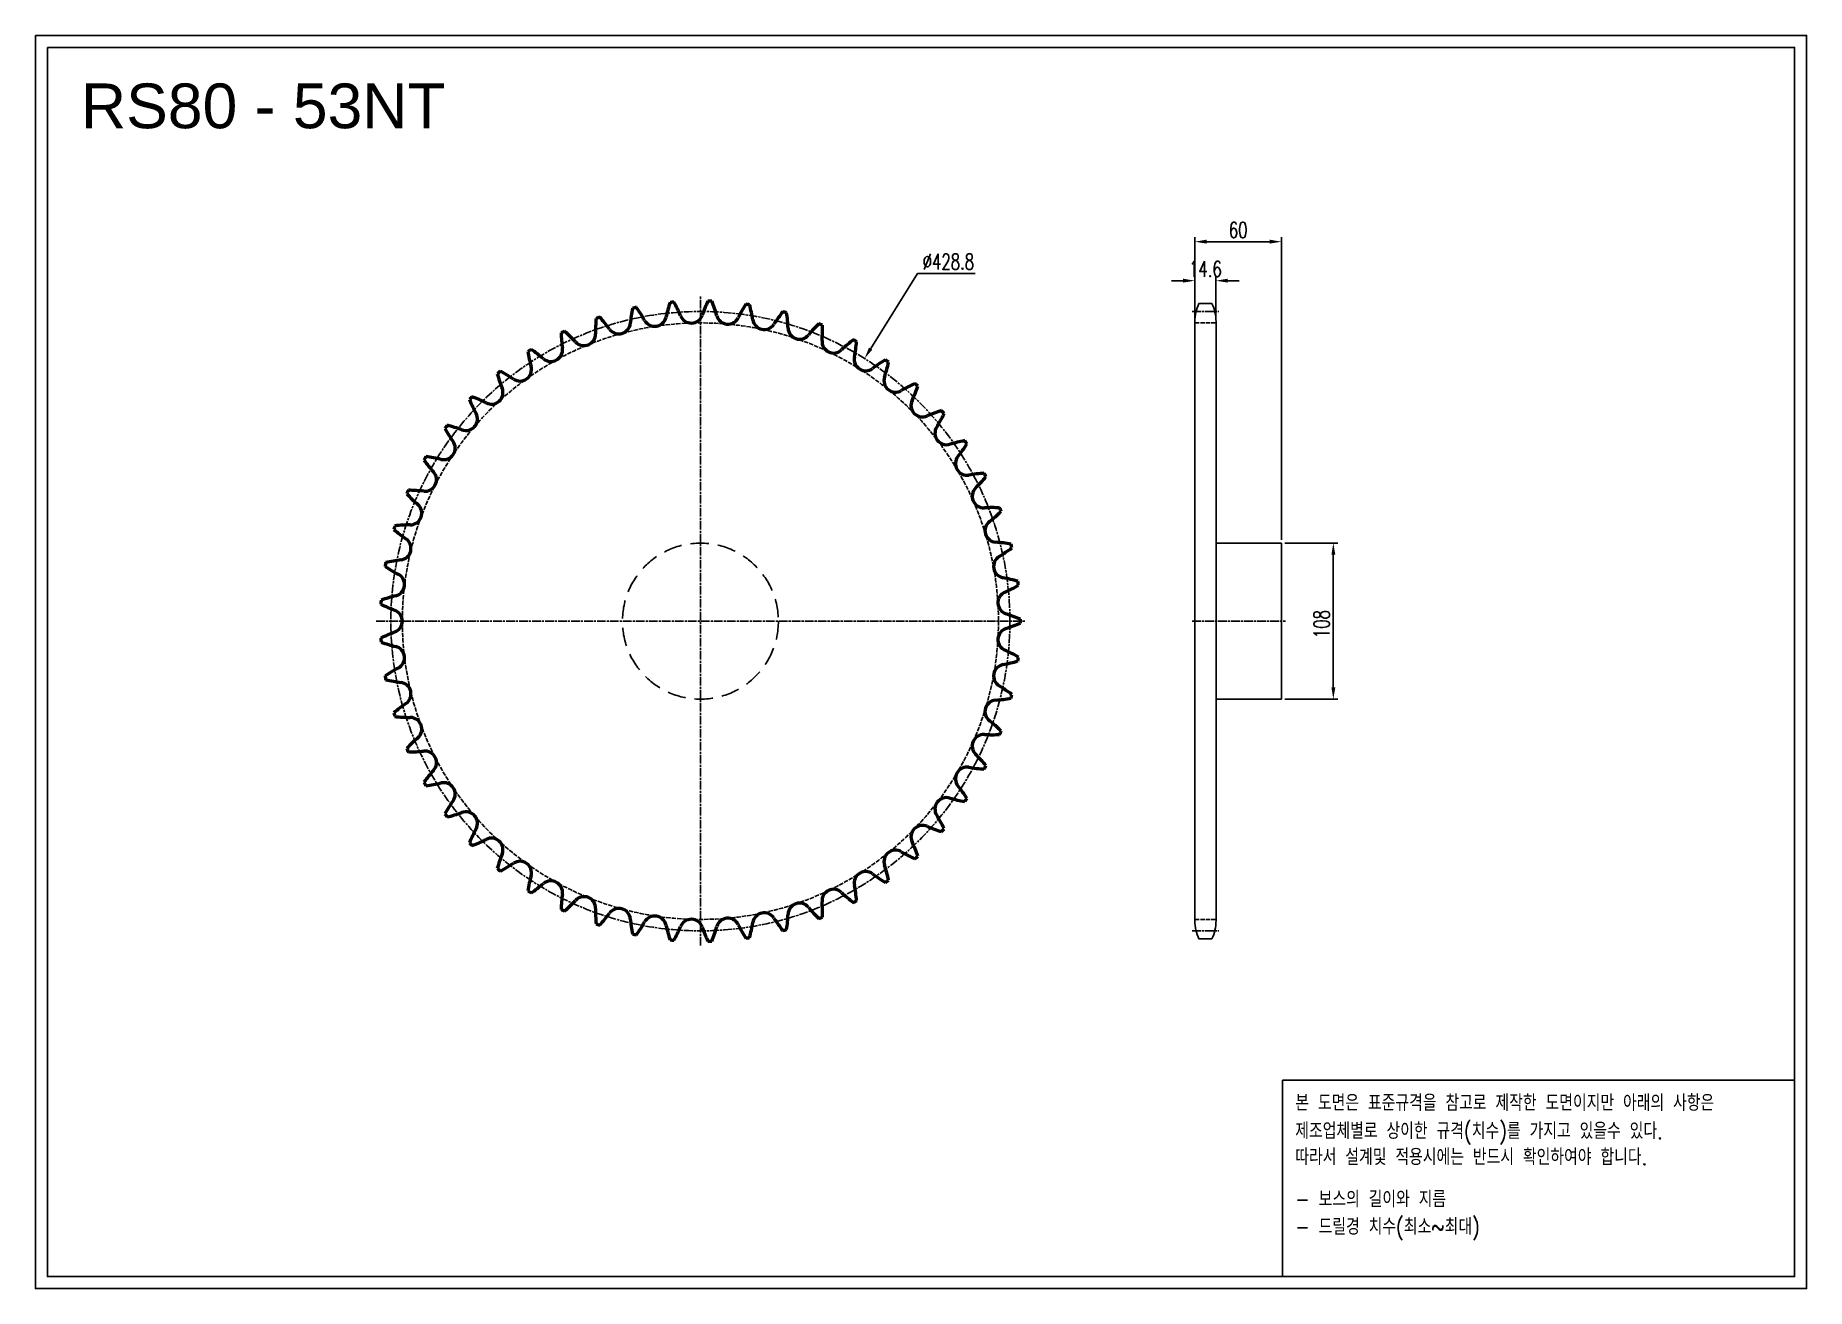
# Model space of a CAD drawing. Header units: millimetres. Extents: x -64201 to -62974, y 19120 to 19988.
import ezdxf

# ---------------------------------------------------------------- set-up
doc = ezdxf.new("R2010")
doc.units = ezdxf.units.MM
for name, pattern in [('AM_ISO02W050', [7.5, 6, -1.5]), ('AM_ISO02W050x2', [3.75, 3, -0.75]), ('AM_ISO08W050', [18, 12, -1.5, 3, -1.5]), ('AM_ISO08W050x2', [9, 6, -0.75, 1.5, -0.75]), ('HIDDEN', [9.525, 6.35, -3.175])]:
    doc.linetypes.add(name, pattern=pattern)
for name, color, linetype, lineweight in [('AM_0N', 7, 'Continuous', 50), ('AM_3N', 6, 'AM_ISO02W050', 25), ('AM_7', 4, 'AM_ISO08W050', 25), ('AM_7N', 4, 'AM_ISO08W050', 25)]:
    doc.layers.add(name, color=color, linetype=linetype, lineweight=lineweight)
doc.layers.add('HL', color=2, linetype='HIDDEN')
doc.layers.add('S-DIM', color=7, linetype='Continuous')
doc.styles.add('HAN', font='ROMANS.shx', dxfattribs={"width": 0.7, "bigfont": 'whgtxt.shx'})
doc.styles.add('HSG', font='SIMPLEX.shx', dxfattribs={"width": 0.7, "bigfont": 'HSG.shx'})
doc.styles.get("Standard").update_dxf_attribs({"font": 'arial.ttf'})
doc.dimstyles.new('APP23', dxfattribs={"dimscale": 4.5, "dimtxt": 2.4, "dimasz": 1.8, "dimexe": 0.7, "dimexo": 0.5, "dimgap": 0.6, "dimtad": 1, "dimtoh": 1, "dimdec": 1, "dimrnd": 0.01, "dimzin": 9, "dimdsep": 46, "dimtxsty": 'HSG', "dimcen": 0, "dimclrd": 1, "dimclre": 1, "dimclrt": 256, "dimazin": 2, "dimtp": 1, "dimtm": 1, "dimtfac": 0.5, "dimtdec": 1, "dimtix": 1, "dimtofl": 0, "dimtmove": 0, "dimatfit": 3, "dimfxl": 0, "dimtvp": 1, "dimtolj": 2, "dimlwd": -1, "dimlwe": -1, "dimarcsym": 0})

# ---------------------------------------------------------------- blocks, each defined once
blk = doc.blocks.new('*D1')
at = {"layer": 'Defpoints', "color": 0, "transparency": 16777216}
for p in [(-63338, 19636.4), (-63338, 19528.4), (-63302.1, 19528.4)]:
    blk.add_point(p, dxfattribs=at)
at = {"layer": 'S-DIM', "color": 1, "transparency": 16777216}
for p, q in [((-63335.7, 19636.4), (-63298.9, 19636.4)), ((-63302.1, 19628.3), (-63302.1, 19536.5)), ((-63335.7, 19528.4), (-63298.9, 19528.4))]:
    blk.add_line(p, q, dxfattribs=at)
for points in [[(-63303.4, 19628.3), (-63300.7, 19628.3), (-63302.1, 19636.4)], [(-63303.4, 19536.5), (-63300.7, 19536.5), (-63302.1, 19528.4)]]:
    blk.add_solid(points, dxfattribs=at)
at = {"layer": 'S-DIM', "transparency": 16777216, "insert": (-63310.2, 19580.3), "char_height": 10.8, "attachment_point": 5, "rotation": 90, "style": 'HSG'}
blk.add_mtext('\\A2;108', dxfattribs=at)
blk = doc.blocks.new('*D2')
at = {"layer": 'Defpoints', "color": 0, "transparency": 16777216}
for p in [(-63383.4, 19818), (-63398, 19789.6), (-63383.4, 19789.6)]:
    blk.add_point(p, dxfattribs=at)
at = {"layer": 'S-DIM', "color": 1, "transparency": 16777216}
for p, q in [((-63406.1, 19818), (-63414.2, 19818)), ((-63398, 19791.9), (-63398, 19821.2)), ((-63383.4, 19791.9), (-63383.4, 19821.2)), ((-63375.3, 19818), (-63367.2, 19818))]:
    blk.add_line(p, q, dxfattribs=at)
for points in [[(-63406.1, 19819.4), (-63406.1, 19816.7), (-63398, 19818)], [(-63375.3, 19819.4), (-63375.3, 19816.7), (-63383.4, 19818)]]:
    blk.add_solid(points, dxfattribs=at)
at = {"layer": 'S-DIM', "transparency": 16777216, "insert": (-63390.7, 19826.1), "char_height": 10.8, "attachment_point": 5, "style": 'HSG'}
blk.add_mtext('\\A2;14.6', dxfattribs=at)
blk = doc.blocks.new('*D3')
at = {"layer": 'Defpoints', "color": 0, "transparency": 16777216}
for p in [(-63338, 19845), (-63398, 19789.6), (-63338, 19636.4)]:
    blk.add_point(p, dxfattribs=at)
at = {"layer": 'S-DIM', "color": 1, "transparency": 16777216}
for p, q in [((-63398, 19791.9), (-63398, 19848.2)), ((-63389.9, 19845), (-63346.1, 19845)), ((-63338, 19638.6), (-63338, 19848.2))]:
    blk.add_line(p, q, dxfattribs=at)
for points in [[(-63389.9, 19846.4), (-63389.9, 19843.7), (-63398, 19845)], [(-63346.1, 19846.4), (-63346.1, 19843.7), (-63338, 19845)]]:
    blk.add_solid(points, dxfattribs=at)
at = {"layer": 'S-DIM', "transparency": 16777216, "insert": (-63368, 19853.1), "char_height": 10.8, "attachment_point": 5, "style": 'HSG'}
blk.add_mtext('\\A2;60', dxfattribs=at)
blk = doc.blocks.new('*D4')
at = {"layer": 'Defpoints', "color": 0, "transparency": 16777216}
for p in [(-63626.8, 19764.1), (-63854.1, 19400.6)]:
    blk.add_point(p, dxfattribs=at)
at = {"layer": 'S-DIM', "color": 1, "transparency": 16777216}
for p, q in [((-63590, 19823.1), (-63622.5, 19771)), ((-63550.2, 19823.1), (-63590, 19823.1))]:
    blk.add_line(p, q, dxfattribs=at)
blk.add_solid([(-63623.7, 19771.7), (-63621.4, 19770.3), (-63626.8, 19764.1)], dxfattribs=at)
at = {"layer": 'S-DIM', "transparency": 16777216, "insert": (-63568.7, 19831.2), "char_height": 10.8, "attachment_point": 5, "style": 'HSG'}
blk.add_mtext('\\A2;∅428.8', dxfattribs=at)
blk = doc.blocks.new('notice1')
at = {"color": 4}
blk.add_lwpolyline([(-22142.12, 1735.9), (-22053.8, 1735.9), (-22053.8, 1702.07), (-22142.12, 1702.07)], close=True, dxfattribs=at)
at = {"color": 4, "style": 'HAN', "width": 0.8}
for s, p in [('본 도면은 표준규격을 참고로 제작한 도면이지만 아래의 사항은', (-22139.9, 1730.62)), ('제조업체별로 상이한 규격(치수)를 가지고 있을수 있다.', (-22139.9, 1725.78)), ('따라서 설계및 적용시에는 반드시 확인하여야 합니다.', (-22139.9, 1721.28)), ('- 보스의 길이와 지름', (-22139.9, 1714.03)), ('- 드릴경 치수(최소~최대)', (-22139.9, 1709.27))]:
    blk.add_text(s, height=2.7949, dxfattribs=at).set_placement(p)

msp = doc.modelspace()

# ---------------------------------------------------------------- linework, layer by layer
for p, q in [((-63395.15, 19802.34), (-63386.15, 19802.34)), ((-63397.95, 19789.64), (-63397.95, 19375.06)), ((-63383.35, 19789.64), (-63383.35, 19375.06)), ((-63383.35, 19636.35), (-63337.95, 19636.35)), ((-63337.95, 19636.35), (-63337.95, 19528.35)), ((-63337.95, 19528.35), (-63383.35, 19528.35)), ((-63395.15, 19362.36), (-63386.15, 19362.36))]:
    msp.add_line(p, q)
for points in [[(-64201.06, 19987.78), (-62974.3, 19987.78), (-62974.3, 19120.38), (-64201.06, 19120.38)], [(-64192.8, 19979.52), (-62982.56, 19979.52), (-62982.56, 19128.64), (-64192.8, 19128.64)]]:
    msp.add_lwpolyline(points, close=True)
for centre, start, end in [((-63367.75, 19789.64), 155.13196, 180), ((-63413.55, 19789.64), 0, 24.86804), ((-63367.75, 19375.06), 180, 204.86804), ((-63413.55, 19375.06), 335.13196, 0)]:
    msp.add_arc(centre, 30.2, start, end)
at = {"layer": 'AM_0N'}
for centre, radius, start, end in [((-63661.92, 19770.31), 104.81, 161.84228, 167.64151), ((-63740.47, 19582.35), 221.62, 94.74104, 95.44764), ((-63851.03, 19753.46), 104.81, 22.54717, 28.3464), ((-63640.24, 19759.7), 104.81, 155.04982, 160.84906), ((-63740.47, 19582.35), 221.62, 87.94858, 88.65519), ((-63830.01, 19765.33), 104.81, 15.75472, 21.55395), ((-63619.97, 19746.61), 104.81, 148.25737, 154.0566), ((-63740.47, 19582.35), 221.62, 81.15613, 81.86274), ((-63807.74, 19774.64), 104.81, 8.96226, 14.7615), ((-63708.27, 19783.51), 104.81, 175.42718, 181.22642), ((-63740.47, 19582.35), 221.62, 108.32594, 109.03255), ((-63888.12, 19722.7), 104.81, 36.13208, 41.93131), ((-63797, 19789.23), 8.02, 216.13208, 354.43396), ((-63684.7, 19778.28), 104.81, 168.63473, 174.43396), ((-63740.47, 19582.35), 221.62, 101.53349, 102.24009), ((-63870.49, 19739.18), 104.81, 29.33962, 35.13885), ((-63772.13, 19794.46), 8.02, 209.33962, 347.64151), ((-63746.82, 19796.72), 8.02, 202.54717, 340.84906), ((-63721.43, 19795.97), 8.02, 195.75472, 334.0566), ((-63696.29, 19792.21), 8.02, 188.96226, 327.26415), ((-63601.39, 19731.2), 104.81, 141.46492, 147.26415), ((-63740.47, 19582.35), 221.62, 74.36368, 75.07028), ((-63784.53, 19781.24), 104.81, 2.16981, 7.96904), ((-63584.76, 19713.71), 104.81, 134.67247, 140.4717), ((-63740.47, 19582.35), 221.62, 67.57123, 68.27783), ((-63740.47, 19582.35), 221.62, 115.1184, 115.825), ((-63732.28, 19785.9), 104.81, 182.21964, 188.01887), ((-63903.69, 19704.25), 104.81, 42.92453, 48.72376), ((-63821.07, 19781.09), 8.02, 222.92453, 1.22642), ((-63671.78, 19785.52), 8.02, 182.16981, 320.4717), ((-63648.24, 19775.97), 8.02, 175.37736, 313.67925), ((-63760.7, 19785.06), 104.81, 355.37736, 1.17659), ((-63570.32, 19694.37), 104.81, 127.88001, 133.67925), ((-63740.47, 19582.35), 221.62, 60.77877, 61.48538), ((-63736.58, 19786.03), 104.81, 348.58491, 354.38414), ((-63740.47, 19582.35), 221.62, 121.91085, 122.61745), ((-63756.42, 19785.44), 104.81, 189.01209, 194.81132), ((-63916.96, 19684.09), 104.81, 49.71698, 55.51621), ((-63844.01, 19770.16), 8.02, 229.71698, 8.01887), ((-63625.99, 19763.7), 8.02, 168.58491, 306.88679), ((-63558.26, 19673.46), 104.81, 121.08756, 126.88679), ((-63740.47, 19582.35), 221.62, 53.98632, 54.69292), ((-63740.47, 19582.35), 221.62, 128.7033, 129.40991), ((-63780.32, 19782.13), 104.81, 195.80454, 201.60377), ((-63927.75, 19662.5), 104.81, 56.50943, 62.30867), ((-63865.49, 19756.6), 8.02, 236.50943, 14.81132), ((-63605.34, 19748.89), 8.02, 161.79245, 300.09434), ((-63712.52, 19784.14), 104.81, 341.79245, 347.59168), ((-63885.23, 19740.59), 8.02, 243.30189, 21.60377), ((-63548.77, 19651.27), 104.81, 114.29511, 120.09434), ((-63688.85, 19779.42), 104.81, 335, 340.79923), ((-63740.47, 19582.35), 221.62, 47.19387, 47.90047), ((-63740.47, 19582.35), 221.62, 135.49575, 136.20236), ((-63803.67, 19776.01), 104.81, 202.59699, 208.39623), ((-63935.92, 19639.79), 104.81, 63.30189, 69.10112), ((-63586.59, 19731.74), 8.02, 155, 293.30189), ((-63541.96, 19628.11), 104.81, 107.50265, 113.30189), ((-63740.47, 19582.35), 221.62, 40.40141, 41.10802), ((-63740.47, 19582.35), 221.62, 142.28821, 142.99481), ((-63826.13, 19767.18), 104.81, 209.38945, 215.18868), ((-63941.34, 19616.27), 104.81, 70.09434, 75.89357), ((-63902.92, 19722.36), 8.02, 250.09434, 28.39623), ((-63570, 19712.49), 8.02, 148.20755, 286.50943), ((-63665.9, 19771.93), 104.81, 328.20755, 334.00678), ((-63918.34, 19702.16), 8.02, 256.88679, 35.18868), ((-63537.94, 19604.31), 104.81, 100.7102, 106.50943), ((-63644.01, 19761.78), 104.81, 321.41509, 327.21433), ((-63740.47, 19582.35), 221.62, 33.60896, 34.31557), ((-63740.47, 19582.35), 221.62, 149.08066, 149.78726), ((-63847.39, 19755.75), 104.81, 216.1819, 221.98113), ((-63943.94, 19592.28), 104.81, 76.88679, 82.68602), ((-63555.81, 19691.41), 8.02, 141.41509, 279.71698), ((-63931.26, 19680.28), 8.02, 263.67925, 41.98113), ((-63536.77, 19580.2), 104.81, 93.91775, 99.71698), ((-63623.46, 19749.11), 104.81, 314.62264, 320.42187), ((-63740.47, 19582.35), 221.62, 26.81651, 27.52311), ((-63740.47, 19582.35), 221.62, 155.87311, 156.57972), ((-63867.15, 19741.89), 104.81, 222.97435, 228.77358), ((-63943.69, 19568.14), 104.81, 83.67925, 89.47848), ((-63544.21, 19668.81), 8.02, 134.62264, 272.92453), ((-63941.51, 19657.03), 8.02, 270.4717, 48.77358), ((-63538.45, 19556.13), 104.81, 87.1253, 92.92453), ((-63604.56, 19734.1), 104.81, 307.83019, 313.62942), ((-63740.47, 19582.35), 221.62, 20.02406, 20.73066), ((-63740.47, 19582.35), 221.62, 162.66557, 163.37217), ((-63885.13, 19725.78), 104.81, 229.76681, 235.56604), ((-63940.58, 19544.2), 104.81, 90.4717, 96.27093), ((-63535.36, 19644.99), 8.02, 127.83019, 266.13208), ((-63948.93, 19632.73), 8.02, 277.26415, 55.56604), ((-63542.97, 19532.42), 104.81, 80.33284, 86.13208), ((-63587.57, 19716.96), 104.81, 301.03774, 306.83697), ((-63740.47, 19582.35), 221.62, 13.2316, 13.93821), ((-63740.47, 19582.35), 221.62, 169.45802, 170.16462), ((-63901.08, 19707.67), 104.81, 236.55926, 242.35849), ((-63934.66, 19520.8), 104.81, 97.26415, 103.06338), ((-63529.39, 19620.29), 8.02, 121.03774, 259.33962), ((-63953.42, 19607.72), 8.02, 284.0566, 62.35849), ((-63550.26, 19509.41), 104.81, 73.54039, 79.33962), ((-63572.72, 19697.93), 104.81, 294.24528, 300.04452), ((-63740.47, 19582.35), 221.62, 6.43915, 7.14575), ((-63740.47, 19582.35), 221.62, 176.25047, 176.95708), ((-63914.77, 19687.79), 104.81, 243.35171, 249.15094), ((-63926.02, 19498.27), 104.81, 104.0566, 109.85584), ((-63526.39, 19595.06), 8.02, 114.24528, 252.54717), ((-63954.93, 19582.35), 8.02, 290.84906, 69.15094), ((-63560.23, 19487.42), 104.81, 66.74794, 72.54717), ((-63560.23, 19677.28), 104.81, 287.45283, 293.25206), ((-63740.47, 19582.35), 221.62, 359.6467, 0.3533), ((-63914.77, 19476.91), 104.81, 110.84906, 116.64829), ((-63740.47, 19582.35), 221.62, 183.04292, 183.74953), ((-63926.02, 19666.44), 104.81, 250.14416, 255.9434), ((-63526.39, 19569.65), 8.02, 107.45283, 245.75472), ((-63953.42, 19556.99), 8.02, 297.64151, 75.9434), ((-63550.26, 19655.3), 104.81, 280.66038, 286.45961), ((-63572.72, 19466.77), 104.81, 59.95548, 65.75472), ((-63740.47, 19582.35), 221.62, 352.85425, 353.56085), ((-63901.08, 19457.04), 104.81, 117.64151, 123.44074), ((-63740.47, 19582.35), 221.62, 189.83538, 190.54198), ((-63529.39, 19544.42), 8.02, 100.66038, 238.96226), ((-63934.66, 19643.9), 104.81, 256.93662, 262.73585), ((-63948.93, 19531.98), 8.02, 304.43396, 82.73585), ((-63587.57, 19447.74), 104.81, 53.16303, 58.96226), ((-63740.47, 19582.35), 221.62, 346.06179, 346.7684), ((-63885.13, 19438.92), 104.81, 124.43396, 130.23319), ((-63740.47, 19582.35), 221.62, 196.62783, 197.33443), ((-63535.36, 19519.72), 8.02, 93.86792, 232.16981), ((-63542.97, 19632.29), 104.81, 273.86792, 279.66716), ((-63940.58, 19620.5), 104.81, 263.72907, 269.5283), ((-63941.51, 19507.68), 8.02, 311.22642, 89.5283), ((-63604.56, 19430.6), 104.81, 46.37058, 52.16981), ((-63740.47, 19582.35), 221.62, 339.26934, 339.97594), ((-63867.15, 19422.82), 104.81, 131.22642, 137.02565), ((-63740.47, 19582.35), 221.62, 203.42028, 204.12689), ((-63544.21, 19495.9), 8.02, 87.07547, 225.37736), ((-63538.45, 19608.58), 104.81, 267.07547, 272.8747), ((-63943.69, 19596.57), 104.81, 270.52152, 276.32075), ((-63931.26, 19484.42), 8.02, 318.01887, 96.32075), ((-63555.81, 19473.29), 8.02, 80.28302, 218.58491), ((-63536.77, 19584.5), 104.81, 260.28302, 266.08225), ((-63623.46, 19415.59), 104.81, 39.57813, 45.37736), ((-63740.47, 19582.35), 221.62, 332.47689, 333.18349), ((-63847.39, 19408.96), 104.81, 138.01887, 143.8181), ((-63740.47, 19582.35), 221.62, 210.21274, 210.91934), ((-63943.94, 19572.43), 104.81, 277.31398, 283.11321), ((-63918.34, 19462.55), 8.02, 324.81132, 103.11321), ((-63826.13, 19397.53), 104.81, 144.81132, 150.61055), ((-63570, 19452.22), 8.02, 73.49057, 211.79245), ((-63537.94, 19560.4), 104.81, 253.49057, 259.2898), ((-63644.01, 19402.93), 104.81, 32.78567, 38.58491), ((-63740.47, 19582.35), 221.62, 325.68443, 326.39104), ((-63740.47, 19582.35), 221.62, 217.00519, 217.71179), ((-63941.34, 19548.44), 104.81, 284.10643, 289.90566), ((-63902.92, 19442.35), 8.02, 331.60377, 109.90566), ((-63665.9, 19392.78), 104.81, 25.99322, 31.79245), ((-63803.67, 19388.69), 104.81, 151.60377, 157.40301), ((-63885.23, 19424.12), 8.02, 338.39623, 116.69811), ((-63586.59, 19432.97), 8.02, 66.69811, 205), ((-63541.96, 19536.6), 104.81, 246.69811, 252.49735), ((-63740.47, 19582.35), 221.62, 318.89198, 319.59859), ((-63740.47, 19582.35), 221.62, 223.79764, 224.50425), ((-63935.92, 19524.92), 104.81, 290.89888, 296.69811), ((-63780.32, 19382.58), 104.81, 158.39623, 164.19546), ((-63605.34, 19415.82), 8.02, 59.90566, 198.20755), ((-63548.77, 19513.44), 104.81, 239.90566, 245.70489), ((-63688.85, 19385.29), 104.81, 19.20077, 25), ((-63740.47, 19582.35), 221.62, 312.09953, 312.80613), ((-63740.47, 19582.35), 221.62, 230.59009, 231.2967), ((-63927.75, 19502.2), 104.81, 297.69133, 303.49057), ((-63865.49, 19408.11), 8.02, 345.18868, 123.49057), ((-63625.99, 19401.01), 8.02, 53.11321, 191.41509), ((-63558.26, 19491.25), 104.81, 233.11321, 238.91244), ((-63712.52, 19380.57), 104.81, 12.40832, 18.20755), ((-63756.42, 19379.27), 104.81, 165.18868, 170.98791), ((-63740.47, 19582.35), 221.62, 237.38255, 238.08915), ((-63916.96, 19480.62), 104.81, 304.48379, 310.28302), ((-63844.01, 19394.54), 8.02, 351.98113, 130.28302), ((-63648.24, 19388.74), 8.02, 46.32075, 184.62264), ((-63736.58, 19378.68), 104.81, 5.61586, 11.41509), ((-63740.47, 19582.35), 221.62, 305.30708, 306.01368), ((-63732.28, 19378.8), 104.81, 171.98113, 177.78036), ((-63740.47, 19582.35), 221.62, 244.175, 244.8816), ((-63903.69, 19460.46), 104.81, 311.27624, 317.07547), ((-63821.07, 19383.62), 8.02, 358.77358, 137.07547), ((-63708.27, 19381.2), 104.81, 178.77358, 184.57282), ((-63797, 19375.48), 8.02, 5.56604, 143.86792), ((-63671.78, 19379.19), 8.02, 39.5283, 177.83019), ((-63584.76, 19451), 104.81, 219.5283, 225.32753), ((-63760.7, 19379.65), 104.81, 358.82341, 4.62264), ((-63570.32, 19470.34), 104.81, 226.32075, 232.11999), ((-63740.47, 19582.35), 221.62, 298.51462, 299.22123), ((-63740.47, 19582.35), 221.62, 250.96745, 251.67406), ((-63888.12, 19442.01), 104.81, 318.06869, 323.86792), ((-63684.7, 19386.42), 104.81, 185.56604, 191.36527), ((-63870.49, 19425.53), 104.81, 324.86115, 330.66038), ((-63772.13, 19370.24), 8.02, 12.35849, 150.66038), ((-63661.92, 19394.39), 104.81, 192.35849, 198.15772), ((-63851.03, 19411.25), 104.81, 331.6536, 337.45283), ((-63746.82, 19367.99), 8.02, 19.15094, 157.45283), ((-63640.24, 19405), 104.81, 199.15094, 204.95018), ((-63830.01, 19399.38), 104.81, 338.44605, 344.24528), ((-63721.43, 19368.74), 8.02, 25.9434, 164.24528), ((-63619.97, 19418.1), 104.81, 205.9434, 211.74263), ((-63807.74, 19390.07), 104.81, 345.2385, 351.03774), ((-63696.29, 19372.49), 8.02, 32.73585, 171.03774), ((-63601.39, 19433.51), 104.81, 212.73585, 218.53508), ((-63784.53, 19383.46), 104.81, 352.03096, 357.83019), ((-63740.47, 19582.35), 221.62, 291.72217, 292.42877), ((-63740.47, 19582.35), 221.62, 257.75991, 258.46651), ((-63740.47, 19582.35), 221.62, 264.55236, 265.25896), ((-63740.47, 19582.35), 221.62, 271.34481, 272.05142), ((-63740.47, 19582.35), 221.62, 278.13726, 278.84387), ((-63740.47, 19582.35), 221.62, 284.92972, 285.63632)]:
    msp.add_arc(centre, radius, start, end, dxfattribs=at)
at = {"layer": 'AM_3N', "linetype": 'AM_ISO02W050x2'}
for p, q in [((-63397.95, 19788.79), (-63383.35, 19788.79)), ((-63397.95, 19375.91), (-63383.35, 19375.91))]:
    msp.add_line(p, q, dxfattribs=at)
msp.add_circle((-63740.47, 19582.35), 206.44, dxfattribs=at)
at = {"layer": 'AM_7', "linetype": 'AM_ISO08W050x2'}
for p, q in [((-63399.89, 19796.73), (-63381.41, 19796.73)), ((-63399.89, 19582.35), (-63335.14, 19582.35)), ((-63399.89, 19367.97), (-63381.41, 19367.97))]:
    msp.add_line(p, q, dxfattribs=at)
msp.add_circle((-63740.47, 19582.35), 214.38, dxfattribs=at)
at = {"layer": 'AM_7N', "linetype": 'AM_ISO08W050x2'}
for p, q in [((-63740.47, 19357.73), (-63740.47, 19806.98)), ((-63965.09, 19582.35), (-63515.85, 19582.35))]:
    msp.add_line(p, q, dxfattribs=at)
at = {"layer": 'HL', "ltscale": 2}
msp.add_circle((-63740.47, 19582.35), 54, dxfattribs=at)

# ---------------------------------------------------------------- block references
at = {"xscale": 4.017175658495999, "yscale": 4.017175658495999, "zscale": 4.017175658495999}
msp.add_blockref('notice1', (25611.41, 12291.14), dxfattribs=at)

# ---------------------------------------------------------------- texts
msp.add_text('RS80 - 53NT', height=30.9787).set_placement((-64169.47, 19923.55))

# ---------------------------------------------------------------- dimensions: what is measured, and where the dimension line sits
at = {"layer": 'S-DIM'}
dim = msp.add_linear_dim(base=(-63337.95, 19845.04), p1=(-63397.95, 19789.64), p2=(-63337.95, 19636.35), dimstyle='APP23', dxfattribs=at)
dim.commit()
dim.dimension.update_dxf_attribs({"geometry": '*D3', "text_midpoint": (-63367.95, 19853.14)})
dim = msp.add_diameter_dim_2p(p1=(-63854.11, 19400.57), p2=(-63626.83, 19764.14), dimstyle='APP23', dxfattribs=at)
dim.commit()
dim.dimension.update_dxf_attribs({"geometry": '*D4', "text_midpoint": (-63568.72, 19823.11), "dimtype": 131})
dim = msp.add_linear_dim(base=(-63383.35, 19818.04), p1=(-63397.95, 19789.64), p2=(-63383.35, 19789.64), dimstyle='APP23', dxfattribs=at)
dim.commit()
dim.dimension.update_dxf_attribs({"geometry": '*D2', "text_midpoint": (-63390.65, 19818.04), "dimtype": 128})
dim = msp.add_linear_dim(base=(-63302.07, 19528.35), p1=(-63337.95, 19636.35), p2=(-63337.95, 19528.35), angle=90, dimstyle='APP23', dxfattribs=at)
dim.commit()
dim.dimension.update_dxf_attribs({"geometry": '*D1', "text_midpoint": (-63302.07, 19580.31), "dimtype": 128})

doc.saveas('drawing.dxf')
